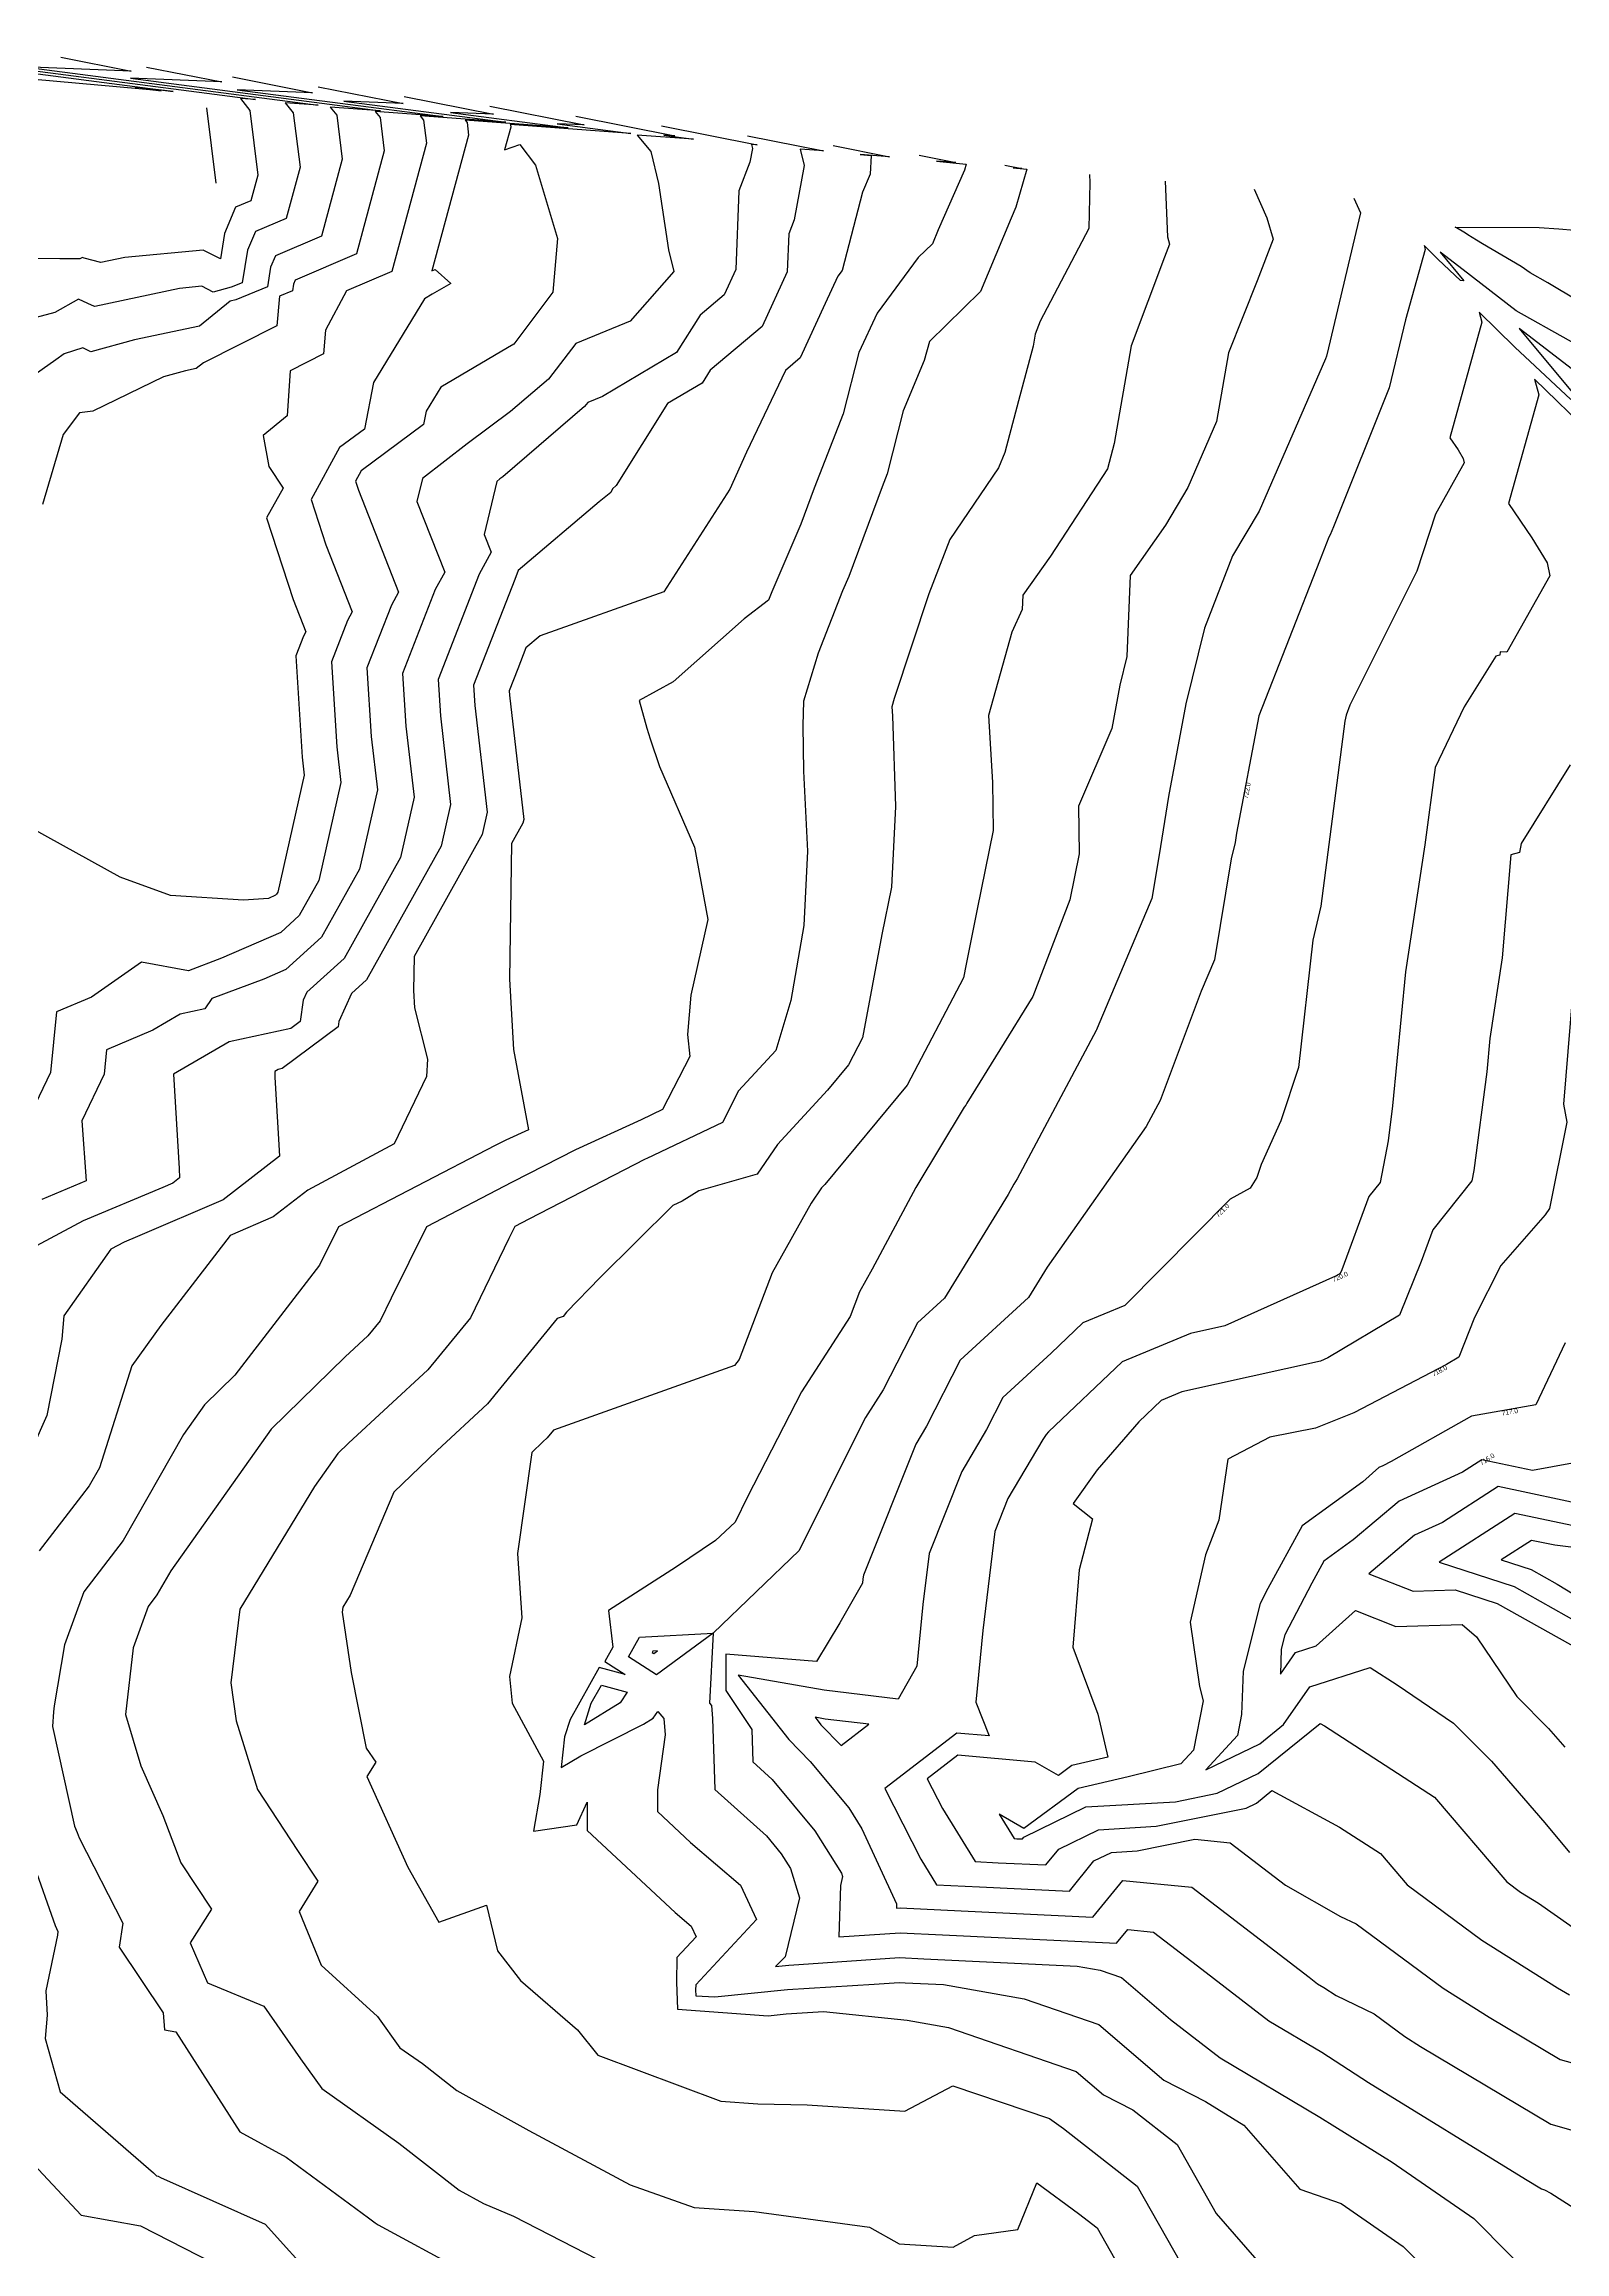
# Model space of a CAD drawing. Extents: x 1684434 to 1702565, y 997334 to 1000228.
# Drawn here: x 1700144.9 to 1700307, y 999859.1 to 1000094.3 of the extents above; entities that cross this region are included whole.
import ezdxf

# ---------------------------------------------------------------- set-up
doc = ezdxf.new("R2010")
doc.units = 0
doc.layers.add('Default', color=7, linetype='Continuous')

msp = doc.modelspace()

# ---------------------------------------------------------------- linework, layer by layer
at = {"layer": 'Default'}
for points in [[(1700120.02, 1000094.29), (1700158.69, 1000089.25), (1700154.63, 1000089.72), (1700155.12, 1000089.66), (1700155.94, 1000089.49), (1700157.39, 1000089.33), (1700127.99, 1000091.94)], [(1700131.39, 1000093.08), (1700167.46, 1000088.38), (1700165.84, 1000088.5), (1700166.85, 1000087.24), (1700167.71, 1000080.35), (1700166.97, 1000077.61), (1700165.34, 1000076.91), (1700164.15, 1000074.13), (1700163.71, 1000071.41), (1700161.89, 1000072.36), (1700153.54, 1000071.58), (1700150.97, 1000071.03), (1700149.2, 1000071.49), (1700149.03, 1000071.57), (1700148.73, 1000071.41), (1700146.61, 1000071.41), (1700134.84, 1000071.58)], [(1700146.7, 1000092.9), (1700154.21, 1000091.4), (1700142.76, 1000091.86), (1700174.13, 1000087.78), (1700170.63, 1000088.04), (1700171.48, 1000086.98), (1700172.2, 1000081.2), (1700170.72, 1000075.73), (1700167.45, 1000074.32), (1700166.6, 1000072.33), (1700166.04, 1000068.87), (1700164.87, 1000068.39), (1700162.94, 1000067.88), (1700161.74, 1000068.51), (1700159.36, 1000068.28), (1700150.34, 1000066.36), (1700150.05, 1000066.44), (1700148.61, 1000067.11), (1700146.08, 1000065.7), (1700134.22, 1000062.56)], [(1700155.84, 1000091.85), (1700163.87, 1000090.26), (1700154.13, 1000090.65), (1700180.79, 1000087.18), (1700175.42, 1000087.57), (1700176.11, 1000086.72), (1700176.69, 1000082.05), (1700174.47, 1000073.84), (1700169.57, 1000071.73), (1700169.05, 1000070.53), (1700168.72, 1000068.43), (1700165.35, 1000067.07), (1700164.74, 1000066.91), (1700161.48, 1000064.25), (1700154.56, 1000062.79), (1700149.9, 1000061.51), (1700149.05, 1000061.96), (1700147.06, 1000061.3), (1700146.18, 1000060.65), (1700141.21, 1000057.15)], [(1700174.13, 1000089.76), (1700183.17, 1000087.97), (1700176.87, 1000088.22), (1700194.12, 1000085.97), (1700185.01, 1000086.65), (1700185.37, 1000086.2), (1700185.67, 1000083.76), (1700181.97, 1000070.07), (1700177.16, 1000068), (1700174.92, 1000063.83), (1700174.7, 1000061.3), (1700171.15, 1000059.5), (1700170.83, 1000054.69), (1700168.26, 1000052.59), (1700168.89, 1000049.31), (1700170.39, 1000047.01), (1700168.63, 1000043.82), (1700171.46, 1000035.13), (1700172.82, 1000031.68), (1700172.58, 1000031.23), (1700171.75, 1000029.12), (1700172.43, 1000018.33), (1700172.65, 1000016.44), (1700169.84, 1000003.97), (1700169.71, 1000003.74), (1700169.59, 1000003.63), (1700168.83, 1000003.3), (1700166.19, 1000003.11), (1700158.39, 1000003.62), (1700153.05, 1000005.55), (1700143.66, 1000010.76)], [(1700164.99, 1000090.81), (1700173.52, 1000089.11), (1700165.5, 1000089.43), (1700187.45, 1000086.57), (1700180.22, 1000087.11), (1700180.74, 1000086.46), (1700181.18, 1000082.91), (1700178.22, 1000071.95), (1700171.69, 1000069.14), (1700171.51, 1000068.73), (1700171.39, 1000068), (1700170, 1000067.43), (1700169.73, 1000064.3), (1700161.9, 1000060.34), (1700161.15, 1000059.73), (1700160, 1000059.49), (1700157.66, 1000058.85), (1700150.12, 1000055.19), (1700148.69, 1000055.03), (1700146.97, 1000052.71), (1700144.77, 1000045.26)], [(1700183.28, 1000088.72), (1700192.82, 1000086.82), (1700188.24, 1000087), (1700200.78, 1000085.37), (1700189.8, 1000086.19), (1700190, 1000085.94), (1700190.16, 1000084.61), (1700186.25, 1000070.15), (1700186.61, 1000070.27), (1700188.25, 1000068.78), (1700186.28, 1000067.67), (1700185.45, 1000067.18), (1700180.02, 1000058.26), (1700179.08, 1000053.29), (1700176.42, 1000051.32), (1700173.37, 1000045.78), (1700174.94, 1000040.95), (1700177.76, 1000033.81), (1700177.25, 1000032.89), (1700175.54, 1000028.49), (1700176.11, 1000019.43), (1700176.55, 1000015.65), (1700174.19, 1000005.2), (1700172.11, 1000001.46), (1700170.14, 999999.68), (1700163.84, 999996.92), (1700160.3, 999995.6), (1700155.3, 999996.52), (1700149.97, 999992.79), (1700146.26, 999991.21), (1700145.6, 999984.74), (1700141.21, 999975.54)], [(1700192.43, 1000087.67), (1700202.47, 1000085.68), (1700199.6, 1000085.79), (1700207.45, 1000084.77), (1700194.59, 1000085.72), (1700194.63, 1000085.68), (1700194.65, 1000085.46), (1700194, 1000083.05), (1700195.63, 1000083.59), (1700197.29, 1000081.39), (1700199.64, 1000073.6), (1700199.13, 1000067.88), (1700194.99, 1000062.32), (1700194.29, 1000061.93), (1700187.19, 1000057.74), (1700185.64, 1000055.19), (1700185.37, 1000053.77), (1700178.71, 1000048.85), (1700178.1, 1000047.74), (1700178.42, 1000046.77), (1700182.7, 1000035.93), (1700181.93, 1000034.54), (1700179.33, 1000027.87), (1700179.79, 1000020.53), (1700180.45, 1000014.86), (1700178.55, 1000006.42), (1700174.5, 999999.18), (1700170.69, 999995.73), (1700168.33, 999994.69), (1700162.82, 999992.64), (1700162.04, 999991.54), (1700159.44, 999990.98), (1700156.53, 999989.28), (1700151.59, 999987.18), (1700151.33, 999984.59), (1700148.95, 999979.59), (1700149.42, 999973.22), (1700144.69, 999971.24)], [(1700162.22, 1000087.5), (1700163.22, 1000079.5)], [(1700201.57, 1000086.63), (1700212.12, 1000084.53), (1700210.97, 1000084.58), (1700214.11, 1000084.17), (1700208.1, 1000084.61), (1700209.58, 1000082.85), (1700210.38, 1000079.45), (1700211.45, 1000072.38), (1700212.03, 1000070.09), (1700207.37, 1000064.79), (1700201.59, 1000062.41), (1700198.68, 1000058.62), (1700194.64, 1000055.15), (1700189.99, 1000051.72), (1700185.23, 1000048.01), (1700184.66, 1000045.59), (1700187.64, 1000038.06), (1700186.6, 1000036.19), (1700183.11, 1000027.25), (1700183.47, 1000021.63), (1700184.35, 1000014.08), (1700182.9, 1000007.64), (1700176.89, 999996.89), (1700172.93, 999993.31), (1700172.54, 999992.45), (1700172.23, 999990.18), (1700171.23, 999989.44), (1700164.65, 999988.03), (1700158.73, 999984.59), (1700159.31, 999974.52), (1700159.37, 999973.53), (1700158.66, 999972.98), (1700157.59, 999972.52), (1700149.08, 999968.96), (1700142.06, 999965.19)], [(1700210.72, 1000085.58), (1700220.9, 1000083.56), (1700220.29, 1000083.61), (1700220.39, 1000083.16), (1700220.12, 1000081.72), (1700218.96, 1000078.65), (1700218.64, 1000070.29), (1700217.4, 1000067.59), (1700214.83, 1000065.42), (1700212.32, 1000061.46), (1700204.41, 1000056.77), (1700202.85, 1000056.13), (1700202.51, 1000055.69), (1700193.82, 1000048.22), (1700193.49, 1000047.98), (1700193.15, 1000047.72), (1700191.83, 1000042.07), (1700192.58, 1000040.19), (1700191.28, 1000037.84), (1700186.9, 1000026.63), (1700187.15, 1000022.73), (1700188.24, 1000013.29), (1700187.25, 1000008.87), (1700179.29, 999994.61), (1700177.7, 999993.18), (1700176.35, 999990.18), (1700176.27, 999989.61), (1700170.28, 999985.18), (1700169.87, 999985.09), (1700169.5, 999984.87), (1700169.53, 999984.24), (1700170.01, 999975.85), (1700164, 999971.18), (1700154.89, 999967.27), (1700153.47, 999966.68), (1700152.06, 999965.92), (1700147.05, 999958.85), (1700146.84, 999956.36), (1700145.24, 999948.21), (1700142.32, 999941.65)], [(1700219.86, 1000084.54), (1700227.96, 1000082.93), (1700225.5, 1000083.12), (1700225.91, 1000081.36), (1700224.83, 1000075.57), (1700224.27, 1000074.09), (1700224.11, 1000070.05), (1700221.44, 1000064.23), (1700215.91, 1000059.55), (1700215.04, 1000058.18), (1700211.36, 1000056), (1700205.88, 1000047.29), (1700205.48, 1000046.93), (1700205.31, 1000046.53), (1700204.07, 1000045.53), (1700195.45, 1000038.22), (1700195.08, 1000037.26), (1700190.69, 1000026.01), (1700190.82, 1000023.83), (1700192.14, 1000012.5), (1700191.6, 1000010.09), (1700184.35, 999997.1), (1700184.29, 999993.5), (1700184.4, 999991.63), (1700185.79, 999986.17), (1700185.69, 999984.32), (1700182.22, 999977.14), (1700173.02, 999972.23), (1700169.35, 999969.37), (1700164.75, 999967.4), (1700157.37, 999957.79), (1700154.27, 999953.5), (1700150.82, 999942.64), (1700149.72, 999940.71), (1700148.93, 999939.67), (1700144.4, 999933.81)], [(1700229.01, 1000083.49), (1700235.01, 1000082.3), (1700231.88, 1000082.55), (1700233.05, 1000082.43), (1700232.94, 1000080.43), (1700232.13, 1000078.53), (1700229.96, 1000070.19), (1700229.5, 1000069.57), (1700228.15, 1000066.68), (1700225.49, 1000060.88), (1700223.91, 1000059.54), (1700219.78, 1000050.82), (1700218, 1000046.9), (1700210.96, 1000035.96), (1700197.8, 1000031.25), (1700196.25, 1000029.99), (1700195.4, 1000027.76), (1700194.47, 1000025.39), (1700194.5, 1000024.93), (1700196.04, 1000011.72), (1700195.95, 1000011.31), (1700194.74, 1000009.15), (1700194.51, 999994.71), (1700194.95, 999987.22), (1700196.54, 999978.66), (1700194.11, 999977.55), (1700192.98, 999976.97), (1700176.31, 999968.3), (1700174.29, 999964.23), (1700165.25, 999952.5), (1700162.01, 999949.34), (1700159.79, 999946.21), (1700153.34, 999934.91), (1700149.15, 999929.45), (1700147.12, 999923.78), (1700145.99, 999917.29), (1700145.92, 999916.66), (1700145.84, 999915.1), (1700148.16, 999904.47), (1700148.46, 999903.8), (1700148.67, 999903.25), (1700153.32, 999894.14), (1700152.93, 999891.59), (1700157.62, 999884.6), (1700157.75, 999882.78), (1700158.96, 999882.56), (1700165.79, 999871.92), (1700170.73, 999869.23), (1700179.5, 999862.74), (1700180.21, 999862.23), (1700180.52, 999862), (1700189.42, 999857.17)], [(1700238.15, 1000082.45), (1700242.06, 1000081.67), (1700240.02, 1000081.83), (1700243.18, 1000081.52), (1700242.99, 1000080.85), (1700240.2, 1000074.52), (1700239.57, 1000073.03), (1700238.07, 1000071.56), (1700233.69, 1000065.63), (1700231.74, 1000061.46), (1700230.08, 1000054.9), (1700226.97, 1000046.99), (1700225.54, 1000043.15), (1700222.46, 1000035.97), (1700222.11, 1000035.07), (1700219.5, 1000033.07), (1700211.96, 1000026.35), (1700208.32, 1000024.37), (1700209.15, 1000021.43), (1700209.49, 1000020.29), (1700210.51, 1000017.35), (1700214.24, 1000008.76), (1700215.65, 1000001.05), (1700213.83, 999992.99), (1700213.49, 999988.81), (1700213.74, 999986.46), (1700210.83, 999980.81), (1700208.53, 999979.71), (1700201.55, 999976.53), (1700194.79, 999973.06), (1700185.69, 999968.32), (1700181.92, 999960.71), (1700180.74, 999958.29), (1700179.44, 999956.7), (1700177.02, 999954.46), (1700169.13, 999946.76), (1700158.42, 999931.68), (1700156.96, 999929.12), (1700156.01, 999927.88), (1700154.43, 999923.47), (1700153.62, 999916.37), (1700155.23, 999910.91), (1700157.6, 999905.6), (1700159.5, 999900.58), (1700162.75, 999895.65), (1700160.49, 999892.06), (1700162.33, 999887.79), (1700168.33, 999885.3), (1700172.25, 999879.68), (1700174.52, 999876.53), (1700182.73, 999870.71), (1700189.14, 999865.69), (1700191.74, 999864.29), (1700194.95, 999862.93), (1700208.98, 999855.72)], [(1700247.3, 1000081.4), (1700249.11, 1000081.04), (1700248.17, 1000081.12), (1700249.63, 1000080.97), (1700248.46, 1000076.91), (1700247.95, 1000075.76), (1700244.69, 1000067.94), (1700239.25, 1000062.63), (1700238.71, 1000060.58), (1700236.46, 1000055.23), (1700234.76, 1000048.52), (1700234.22, 1000047.13), (1700230.66, 1000037.58), (1700230.01, 1000036.07), (1700227.41, 1000029.42), (1700225.83, 1000024.31), (1700225.78, 1000021.72), (1700225.83, 1000016.84), (1700226.25, 1000008.34), (1700225.87, 1000000.41), (1700224.48, 999992.41), (1700222.9, 999987.1), (1700218.92, 999982.79), (1700217.2, 999979.44), (1700209.14, 999975.58), (1700208.98, 999975.51), (1700196.59, 999969.14), (1700195.08, 999968.35), (1700194.45, 999967.08), (1700190.35, 999958.63), (1700185.81, 999953.08), (1700177.36, 999945.27), (1700176.24, 999944.18), (1700173.75, 999940.66), (1700165.78, 999927.58), (1700164.81, 999919.73), (1700165.41, 999915.71), (1700167.67, 999908.38), (1700171.94, 999901.89), (1700174.09, 999898.62), (1700172.1, 999895.38), (1700174.46, 999889.66), (1700180.47, 999884.19), (1700182.85, 999880.88), (1700185.25, 999879.19), (1700188.92, 999876.31), (1700196.59, 999872.06), (1700207.37, 999866.28), (1700214.18, 999863.86), (1700220.58, 999863.42), (1700232.86, 999861.77), (1700236.02, 999859.99), (1700241.78, 999859.63), (1700244.04, 999860.86), (1700248.69, 999861.5), (1700250.69, 999866.5), (1700255.15, 999863.22), (1700257.11, 999861.69), (1700259.42, 999857.62)], [(1700256.3, 1000080.4), (1700256.33, 1000079.56), (1700256.23, 1000074.64), (1700251.05, 1000064.79), (1700250.52, 1000063.39), (1700250.3, 1000062.11), (1700248.75, 1000056.3), (1700247.3, 1000050.78), (1700246.62, 1000049.16), (1700241.44, 1000041.51), (1700239.2, 1000035.73), (1700235.5, 1000024.59), (1700235.25, 1000023.7), (1700235.31, 1000022.76), (1700235.64, 1000013.08), (1700235.21, 1000004.5), (1700234.19, 999999.46), (1700232.14, 999988.46), (1700230.62, 999985.56), (1700228.39, 999982.87), (1700223.06, 999977.08), (1700220.91, 999973.94), (1700214.68, 999972.15), (1700212.9, 999971.06), (1700211.9, 999970.57), (1700204.18, 999962.93), (1700200.59, 999959.21), (1700200.24, 999958.78), (1700199.61, 999958.55), (1700192.17, 999949.46), (1700186.81, 999944.5), (1700182.19, 999940.04), (1700177.54, 999929.08), (1700176.76, 999927.8), (1700176.7, 999927.27), (1700177.64, 999920.86), (1700179.25, 999912.78), (1700180.28, 999911.29), (1700179.32, 999909.75), (1700183.7, 999900.09), (1700186.97, 999894.26), (1700192.05, 999896.05), (1700193.23, 999891.21), (1700195.69, 999888.02), (1700201.77, 999882.79), (1700203.93, 999880.07), (1700217.04, 999875.17), (1700220.97, 999874.89), (1700226.24, 999874.8), (1700236.65, 999874.1), (1700241.75, 999876.82), (1700252.06, 999873.35), (1700253.53, 999872.27), (1700261.37, 999866.12), (1700270.62, 999849.85)], [(1700264.38, 1000079.7), (1700264.61, 1000073.78), (1700264.84, 1000073), (1700264.3, 1000071.59), (1700260.75, 1000062.17), (1700258.93, 1000051.74), (1700258.21, 1000049.04), (1700252.14, 1000039.74), (1700249.21, 1000035.58), (1700249.15, 1000034.08), (1700248.05, 1000031.64), (1700245.53, 1000022.79), (1700245.99, 1000015.64), (1700246.05, 1000010.54), (1700244.34, 1000002.14), (1700243.16, 999996.31), (1700242.88, 999994.83), (1700236.87, 999983.41), (1700228.11, 999972.83), (1700227.77, 999972.47), (1700226.65, 999970.82), (1700222.51, 999963.4), (1700218.98, 999954.18), (1700218.48, 999953.56), (1700199.19, 999946.64), (1700198.54, 999945.84), (1700198.06, 999945.4), (1700196.91, 999944.28), (1700195.38, 999933.53), (1700195.84, 999926.67), (1700194.5, 999920.42), (1700194.8, 999917.56), (1700198.15, 999911.41), (1700197.75, 999907.85), (1700197.09, 999903.95), (1700201.7, 999904.6), (1700202.79, 999907.02), (1700202.79, 999904.02), (1700212.18, 999895.29), (1700213.87, 999893.84), (1700214.41, 999892.68), (1700212.36, 999890.47), (1700212.3, 999887.85), (1700212.41, 999884.97), (1700222.07, 999884.28), (1700224, 999884.48), (1700227.97, 999884.72), (1700236.89, 999883.81), (1700241.27, 999883.04), (1700254.87, 999878.35), (1700257.8, 999875.84), (1700260.93, 999874.25), (1700265.64, 999870.56), (1700269.8, 999863.23), (1700274.84, 999857.44)], [(1700273.84, 1000078.85), (1700275.2, 1000075.78), (1700275.87, 1000073.53), (1700274.16, 1000069.07), (1700271.11, 1000061.41), (1700269.85, 1000054.08), (1700266.8, 1000047.07), (1700264.4, 1000043.04), (1700260.65, 1000037.71), (1700260.3, 1000029.08), (1700259.54, 1000026), (1700258.68, 1000021.4), (1700255.14, 1000013.13), (1700255.2, 1000008.05), (1700254.2, 1000003.14), (1700250.28, 999992.84), (1700243.25, 999981.49), (1700243.12, 999981.26), (1700242.97, 999981.07), (1700237.82, 999972.5), (1700233.15, 999963.79), (1700231.81, 999961.39), (1700230.81, 999958.78), (1700225.61, 999950.75), (1700219.88, 999939.57), (1700218.54, 999936.87), (1700216.48, 999934.89), (1700212.3, 999932.1), (1700205.08, 999927.44), (1700205.53, 999923.55), (1700204.69, 999922.01), (1700206.84, 999920.64), (1700204.08, 999921.38), (1700200.98, 999915.84), (1700200.39, 999913.98), (1700200.02, 999910.72), (1700202.12, 999911.98), (1700208.79, 999915.34), (1700209.82, 999915.97), (1700210.31, 999916.7), (1700210.96, 999915.93), (1700211.1, 999914.2), (1700210.27, 999908.36), (1700210.27, 999906.02), (1700213.79, 999902.75), (1700219.11, 999898.19), (1700220.82, 999894.55), (1700214.35, 999887.58), (1700214.34, 999887.03), (1700214.37, 999886.42), (1700216.4, 999886.28), (1700224.14, 999887.07), (1700233.36, 999887.64), (1700236.04, 999887.83), (1700236.68, 999887.8), (1700240.76, 999887.6), (1700249.36, 999886.08), (1700257.3, 999883.35), (1700264.21, 999877.42), (1700268.68, 999875.15), (1700272.76, 999872.63), (1700278.7, 999865.81), (1700283.13, 999864.27), (1700289.72, 999859.71), (1700295.29, 999854.07)], [(1700284.48, 1000077.89), (1700285.19, 1000076.31), (1700281.77, 1000061.94), (1700281.55, 1000061.04), (1700281.44, 1000060.77), (1700274.37, 1000044.55), (1700271.54, 1000039.78), (1700268.55, 1000032.08), (1700266.56, 1000024.01), (1700264.71, 1000014.15), (1700263.73, 1000007.95), (1700262.95, 1000003.29), (1700257.11, 999989.48), (1700257.05, 999989.31), (1700257.01, 999989.24), (1700248.59, 999973.42), (1700248.26, 999972.86), (1700247.66, 999971.76), (1700240.87, 999960.73), (1700238, 999958.09), (1700234.34, 999950.94), (1700232.44, 999948.01), (1700231.33, 999945.84), (1700225.37, 999933.83), (1700216.22, 999925.02), (1700210.18, 999920.6), (1700207.21, 999922.5), (1700208.37, 999924.62), (1700216.22, 999925.02), (1700215.81, 999917.57), (1700216.02, 999917.32), (1700216.13, 999915.95), (1700216.38, 999908.39), (1700221.89, 999903.43), (1700223.47, 999901.52), (1700224.46, 999899.96), (1700225.42, 999896.83), (1700223.88, 999890.55), (1700222.85, 999889.52), (1700224.27, 999889.67), (1700225.35, 999889.74), (1700236.08, 999890.48), (1700238.66, 999890.36), (1700255, 999889.56), (1700257.46, 999889.13), (1700259.72, 999888.35), (1700264.95, 999883.87), (1700270.22, 999879.79), (1700280.86, 999873.49), (1700282.43, 999872.47), (1700288.56, 999868.7), (1700297.27, 999862.67), (1700304.93, 999854.93)], [(1700312.92, 1000059.65), (1700301.75, 1000065.89), (1700296.11, 1000070.25), (1700293.65, 1000072.14), (1700296.19, 1000069.08), (1700295.85, 1000069.12), (1700293.47, 1000071.35), (1700291.95, 1000072.83), (1700292.07, 1000072.4), (1700289.99, 1000064.94), (1700288.24, 1000057.67), (1700282.31, 1000042.86), (1700281.95, 1000042.03), (1700281.81, 1000041.79), (1700280.82, 1000039.23), (1700274.34, 1000022.73), (1700271.96, 1000010.24), (1700271.84, 1000009.27), (1700271.41, 1000007.5), (1700269.61, 999996.74), (1700268.2, 999993.4), (1700263.84, 999981.77), (1700262.36, 999979.01), (1700251.8, 999964.02), (1700249.81, 999960.8), (1700242.54, 999954.12), (1700238.95, 999947.09), (1700237.81, 999945.15), (1700232.22, 999931.2), (1700232.17, 999930.81), (1700232.13, 999930.35), (1700229.71, 999926.13), (1700227.22, 999922.02), (1700217.56, 999922.78), (1700217.58, 999918.93), (1700220.33, 999914.78), (1700220.45, 999911.32), (1700222.51, 999909.46), (1700227.06, 999903.97), (1700229.9, 999899.48), (1700230.01, 999899.11), (1700229.78, 999898.16), (1700229.61, 999892.67), (1700236.12, 999893.12), (1700240.64, 999892.91), (1700259.19, 999892.01), (1700260.38, 999893.48), (1700263.14, 999893.2), (1700267.83, 999889.61), (1700275.41, 999883.74), (1700281.06, 999880.4), (1700286.02, 999877.16), (1700302.75, 999866.87), (1700304.48, 999865.84), (1700304.79, 999865.75), (1700305.44, 999865.39), (1700316.86, 999858.09)], [(1700635.18, 999871), (1700362.96, 1000034.04), (1700334.14, 1000051.64), (1700324.06, 1000057.69), (1700315.77, 1000062.51), (1700308.4, 1000066.91), (1700305.14, 1000068.85), (1700303.27, 1000069.93), (1700302.29, 1000070.6), (1700298.19, 1000073.03), (1700297.54, 1000073.42), (1700296.63, 1000073.97), (1700296.35, 1000074.15), (1700296.19, 1000074.27), (1700295.39, 1000074.71), (1700295.28, 1000074.79), (1700304.21, 1000074.75), (1700306.31, 1000074.63), (1700309.66, 1000074.34), (1701844.07, 999976.07)], [(1700307.58, 1000056.45), (1700301.63, 1000062.03), (1700297.83, 1000065.73), (1700298.12, 1000064.66), (1700294.7, 1000052.37), (1700295.57, 1000051.09), (1700296.13, 1000050.17), (1700296.22, 1000049.68), (1700293.17, 1000044.24), (1700291.19, 1000038.15), (1700284.06, 1000023.89), (1700283.64, 1000022.82), (1700283.52, 1000022.16), (1700280.95, 1000002.46), (1700280.09, 999998.86), (1700278.58, 999985.29), (1700276.68, 999979.6), (1700274.61, 999974.96), (1700274.14, 999973.56), (1700273.41, 999972.43), (1700271.31, 999971.25), (1700260.07, 999959.92), (1700255.59, 999958.08), (1700252.22, 999954.86), (1700247.09, 999950.15), (1700245.35, 999946.74), (1700242.71, 999942.26), (1700239.21, 999933.53), (1700238.56, 999928.07), (1700237.92, 999921.5), (1700235.91, 999918.01), (1700228.05, 999918.96), (1700218.89, 999920.55), (1700224.26, 999913.71), (1700226.56, 999911.36), (1700230.66, 999906.42), (1700232.07, 999904.18), (1700235.76, 999896.2), (1700235.75, 999895.74), (1700236.15, 999895.77), (1700242.62, 999895.47), (1700256.68, 999894.79), (1700259.86, 999898.7), (1700267.22, 999897.96), (1700279.71, 999888.38), (1700280.6, 999887.69), (1700281.27, 999887.3), (1700282.57, 999886.44), (1700286.65, 999884.47), (1700289.89, 999882.08), (1700291.58, 999881.01), (1700305.47, 999872.73), (1700311.6, 999871.01)], [(1700308.24, 1000059.28), (1700302.08, 1000064.02), (1700308.44, 1000056.37)], [(1700309.79, 1000052.71), (1700303.72, 1000058.62), (1700304.17, 1000056.92), (1700300.95, 1000045.36), (1700303.45, 1000041.7), (1700305.06, 1000039.04), (1700305.34, 1000037.65), (1700300.77, 1000029.51), (1700300.06, 1000029.55), (1700300.03, 1000029.2), (1700299.58, 1000029.11), (1700296.22, 1000023.69), (1700293.13, 1000017.25), (1700292.03, 1000009.02), (1700289.98, 999995.46), (1700288.6, 999981.22), (1700288.11, 999977.48), (1700287.27, 999973.03), (1700286.08, 999971.54), (1700283.18, 999963.75), (1700283.02, 999963.36), (1700282.5, 999963.05), (1700270.74, 999957.77), (1700267.06, 999956.95), (1700259.77, 999953.95), (1700251.95, 999946.48), (1700251.69, 999946.19), (1700251.32, 999945.67), (1700247.61, 999939.36), (1700246.21, 999935.86), (1700244.94, 999925.33), (1700244.19, 999917.69), (1700245.61, 999914.08), (1700242.18, 999914.38), (1700234.5, 999908.49), (1700238.33, 999900.97), (1700240.01, 999898.24), (1700244.6, 999898.03), (1700254.17, 999897.56), (1700256.78, 999900.77), (1700258.66, 999901.68), (1700261.39, 999901.84), (1700267.54, 999903.09), (1700271.31, 999902.71), (1700277.19, 999898.2), (1700283.06, 999894.87), (1700284.7, 999894.08), (1700294, 999887.21), (1700298.88, 999884.13), (1700306.45, 999879.61), (1700318.41, 999876.28)], [(1700307.51, 1000017.53), (1700302.29, 1000009.13), (1700302.12, 1000008.17), (1700301.18, 1000007.93), (1700300.27, 999996.97), (1700298.97, 999988.38), (1700298.63, 999984.82), (1700297.25, 999974.33), (1700297.04, 999973.23), (1700292.89, 999968), (1700291.63, 999964.62), (1700289.33, 999958.89), (1700281.69, 999954.36), (1700280.92, 999954.02), (1700266.15, 999950.73), (1700263.94, 999949.82), (1700261.57, 999947.55), (1700257.13, 999942.43), (1700254.57, 999938.83), (1700256.62, 999937.22), (1700255.19, 999931.78), (1700254.52, 999923.53), (1700257.21, 999916.42), (1700258.25, 999911.82), (1700254.44, 999910.93), (1700253, 999909.87), (1700250.52, 999911.29), (1700242.28, 999912.02), (1700239.03, 999909.53), (1700240.65, 999906.34), (1700244.14, 999900.7), (1700246.58, 999900.58), (1700251.67, 999900.34), (1700253.05, 999902.04), (1700257.28, 999904.1), (1700263.42, 999904.46), (1700273, 999906.41), (1700274.09, 999906.94), (1700275.74, 999908.26), (1700282.95, 999904.38), (1700287.3, 999901.56), (1700290.16, 999898.21), (1700298.12, 999892.33), (1700306.17, 999887.26), (1700307.43, 999886.5)], [(1700307.98, 999995.61), (1700306.79, 999981.37), (1700307.15, 999979.46), (1700305.31, 999970.26), (1700304.84, 999969.6), (1700300.14, 999964.21), (1700297.34, 999958.65), (1700295.64, 999954.42), (1700294.33, 999953.64), (1700284.48, 999948.51), (1700280.38, 999946.88), (1700275.53, 999945.92), (1700271.03, 999943.55), (1700270.09, 999937.06), (1700268.65, 999933.36), (1700267.03, 999926.19), (1700268.04, 999919.35), (1700268.41, 999917.83), (1700267.37, 999912.57), (1700266.04, 999911.13), (1700260.43, 999909.72), (1700255.1, 999908.47), (1700249.31, 999904.23), (1700246.67, 999905.74), (1700248.28, 999903.16), (1700248.56, 999903.14), (1700249.16, 999903.11), (1700249.32, 999903.31), (1700255.91, 999906.52), (1700265.46, 999907.08), (1700269.91, 999907.98), (1700274.28, 999910.1), (1700280.88, 999915.4), (1700281.34, 999915.16), (1700293.07, 999907.56), (1700300.77, 999898.54), (1700302.24, 999897.46), (1700304.14, 999896.26), (1700312.49, 999890.4)], [(1700306.98, 999955.95), (1700303.87, 999949.34), (1700297.02, 999948.14), (1700288.44, 999943.33), (1700287.56, 999942.86), (1700287.12, 999942.69), (1700285.44, 999941.16), (1700278.96, 999936.46), (1700275.3, 999929.79), (1700274.48, 999928.21), (1700272.68, 999920.99), (1700272.5, 999916.36), (1700272.06, 999914.12), (1700268.69, 999910.47), (1700274.46, 999913.26), (1700276.98, 999915.29), (1700279.79, 999919.3), (1700286.2, 999921.38), (1700289.09, 999919.52), (1700295.08, 999915.45), (1700299.12, 999911.39), (1700304.82, 999904.84), (1700307.45, 999901.68)], [(1700309.91, 999943.52), (1700303.5, 999942.35), (1700298.1, 999943.5), (1700296.04, 999942.17), (1700289.29, 999939.09), (1700284.41, 999934.98), (1700281.26, 999932.69), (1700279.99, 999930.37), (1700277.12, 999924.85), (1700276.74, 999923.33), (1700276.64, 999920.68), (1700278.24, 999922.97), (1700280.44, 999923.68), (1700284.66, 999927.43), (1700288.96, 999925.73), (1700296.01, 999925.94), (1700297.54, 999924.64), (1700301.84, 999918.27), (1700305.22, 999914.88), (1700306.96, 999912.88)], [(1700309.84, 999938.53), (1700299.86, 999940.64), (1700293.92, 999936.83), (1700290.92, 999935.46), (1700286.08, 999931.37), (1700290.78, 999929.52), (1700295.26, 999929.65), (1700299.74, 999928.2), (1700310.85, 999921.97)], [(1700307.86, 999936.46), (1700301.63, 999937.78), (1700293.55, 999932.6), (1700301.55, 999930), (1700308.49, 999926.11)], [(1700315.18, 999933.23), (1700305.88, 999934.4), (1700303.39, 999934.92), (1700300.16, 999932.85), (1700303.36, 999931.81), (1700306.14, 999930.25), (1700315.19, 999924.74)], [(1700209.79, 999923.12), (1700209.72, 999922.98), (1700209.91, 999922.87), (1700210.29, 999923.14), (1700209.79, 999923.12)], [(1700206.3, 999917.61), (1700202.49, 999915.28), (1700203.23, 999917.56), (1700204.3, 999919.49), (1700207.06, 999918.75), (1700206.3, 999917.61)], [(1700228.14, 999915.89), (1700227.07, 999916.08), (1700227.7, 999915.27), (1700229.86, 999913.07), (1700232.81, 999915.33), (1700228.14, 999915.89)], [(1700143.72, 999900.64), (1700146.1, 999893.89), (1700146.41, 999893.27), (1700146.35, 999892.87), (1700145.12, 999886.92), (1700145.26, 999884.35), (1700145.04, 999881.87), (1700146.66, 999876.16), (1700156.6, 999867.54), (1700156.9, 999867.22), (1700157.09, 999867.18), (1700157.32, 999867.06), (1700168.47, 999862.07), (1700173.98, 999855.99)], [(1700141.28, 999871.17), (1700148.89, 999863.03), (1700155.2, 999861.9), (1700162.92, 999857.97)]]:
    msp.add_lwpolyline(points, dxfattribs=at)

# ---------------------------------------------------------------- texts
for s, rotation, p in [(' 722.0', 79.2016, (1700273.13, 1000013.7)), (' 721.0', 45.2213, (1700269.9, 999969.13)), (' 720.0', 24.1748, (1700282.14, 999962.34)), (' 718.0', 27.5412, (1700292.78, 999952.27)), (' 717.0', 9.956, (1700300.1, 999948.17)), (' 716.0', 32.6726, (1700297.91, 999942.78))]:
    msp.add_text(s, height=0.5, rotation=rotation, dxfattribs=at).set_placement(p)

doc.saveas('drawing.dxf')
